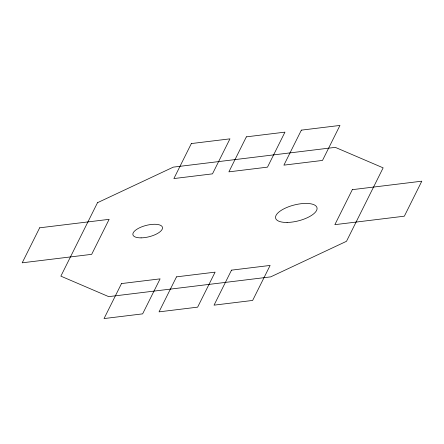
<?xml version="1.0" encoding="UTF-8"?>
<svg xmlns="http://www.w3.org/2000/svg" width="444" height="444" viewBox="0 0 444 444"><rect width="100%" height="100%" fill="white"/><g stroke="black" fill="none" stroke-linecap="round" stroke-linejoin="round"><path stroke-width="0.67" d="M39.66 227.811L22.2 262.815L91.68 254.34L109.141 219.336L39.66 227.811M97.502 202.703L60.861 276.151L108.702 296.636L270.685 276.873L346.498 241.297L383.139 167.849L335.298 147.364L173.315 167.127L97.502 202.703M121.501 283.572L104.04 318.57L142.641 313.864L160.101 278.86L121.501 283.572M191.353 143.562L173.887 178.566L212.487 173.854L229.953 138.85L191.353 143.562M176.507 276.856L159.041 311.86L197.641 307.148L215.107 272.15L176.507 276.856M246.359 136.852L228.893 171.85L267.493 167.144L284.959 132.14L246.359 136.852M231.513 270.146L214.047 305.15L252.647 300.438L270.113 265.434L231.513 270.146M301.359 130.136L283.899 165.14L322.499 160.428L339.96 125.43L301.359 130.136M352.32 189.66L334.859 224.664L404.34 216.189L421.8 181.185L352.32 189.66M287.074 222.444A21.329 8.197 -14.2 0 0 317.038 207.97A21.329 8.197 -14.2 0 0 284.804 208.38A21.329 8.197 -14.2 0 0 287.074 222.444M141.103 237.862A15.235 5.855 -14.2 0 0 162.504 227.522A15.235 5.855 -14.2 0 0 139.477 227.816A15.235 5.855 -14.2 0 0 141.103 237.862"/></g></svg>
